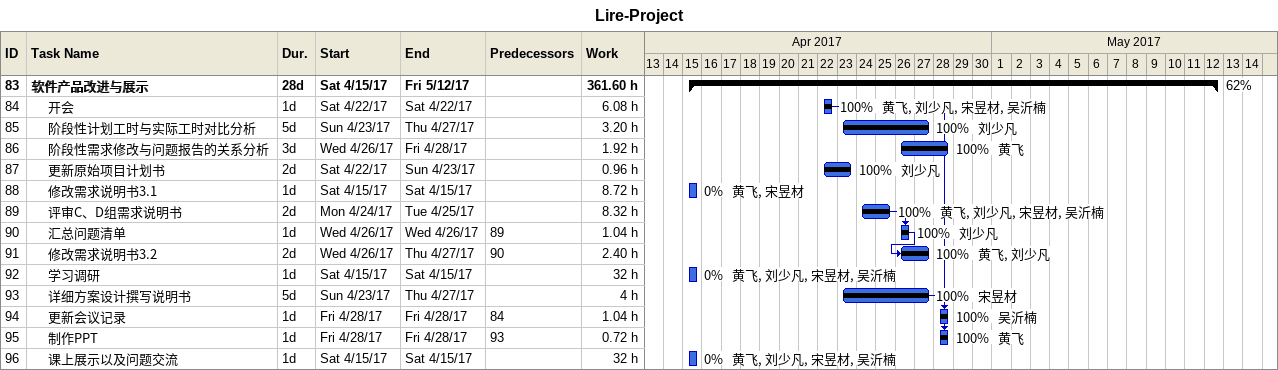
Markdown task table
Lire-Project

| ID | Level | Task | Duration | Start | Finish | Predecessors | Resources | % complete | Work (h) |
|---|---|---|---|---|---|---|---|---|---|
| 83 | 1 | **软件产品改进与展示** | 28d | 2017-04-15 | 2017-05-12 |  |  | 62 | 361.60 |
| 84 | 2 | 开会 | 1d | 2017-04-22 | 2017-04-22 |  | 黄飞, 刘少凡, 宋昱材, 吴沂楠 | 100 | 6.08 |
| 85 | 2 | 阶段性计划工时与实际工时对比分析 | 5d | 2017-04-23 | 2017-04-27 |  | 刘少凡 | 100 | 3.20 |
| 86 | 2 | 阶段性需求修改与问题报告的关系分析 | 3d | 2017-04-26 | 2017-04-28 |  | 黄飞 | 100 | 1.92 |
| 87 | 2 | 更新原始项目计划书 | 2d | 2017-04-22 | 2017-04-23 |  | 刘少凡 | 100 | 0.96 |
| 88 | 2 | 修改需求说明书3.1 | 1d | 2017-04-15 | 2017-04-15 |  | 黄飞, 宋昱材 | 0 | 8.72 |
| 89 | 2 | 评审C、D组需求说明书 | 2d | 2017-04-24 | 2017-04-25 |  | 黄飞, 刘少凡, 宋昱材, 吴沂楠 | 100 | 8.32 |
| 90 | 2 | 汇总问题清单 | 1d | 2017-04-26 | 2017-04-26 | 89 | 刘少凡 | 100 | 1.04 |
| 91 | 2 | 修改需求说明书3.2 | 2d | 2017-04-26 | 2017-04-27 | 90 | 黄飞, 刘少凡 | 100 | 2.40 |
| 92 | 2 | 学习调研 | 1d | 2017-04-15 | 2017-04-15 |  | 黄飞, 刘少凡, 宋昱材, 吴沂楠 | 0 | 32 |
| 93 | 2 | 详细方案设计撰写说明书 | 5d | 2017-04-23 | 2017-04-27 |  | 宋昱材 | 100 | 4 |
| 94 | 2 | 更新会议记录 | 1d | 2017-04-28 | 2017-04-28 | 84 | 吴沂楠 | 100 | 1.04 |
| 95 | 2 | 制作PPT | 1d | 2017-04-28 | 2017-04-28 | 93 | 黄飞 | 100 | 0.72 |
| 96 | 2 | 课上展示以及问题交流 | 1d | 2017-04-15 | 2017-04-15 |  | 黄飞, 刘少凡, 宋昱材, 吴沂楠 | 0 | 32 |
